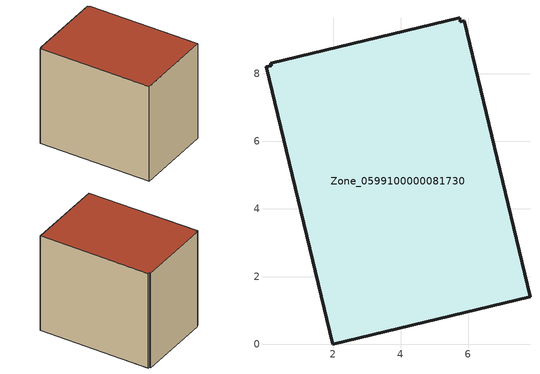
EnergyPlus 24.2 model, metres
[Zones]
Zone_0599100000081730
 floor ground (C_G): 0.02,8.21 0.17,8.24 0.15,8.31 5.75,9.66 5.77,9.54 5.88,9.57 7.83,1.4 1.99,0 z0
 wall outside (C_F): 5.75,9.66 0.15,8.31 0.17,8.24 0.02,8.21 1.99,0 7.83,1.4 5.88,9.57 5.77,9.54 5.75,9.66 z0:7.48
 roof outside (C_R): 5.77,9.54 5.75,9.66 0.15,8.31 0.17,8.24 0.02,8.21 1.99,0 7.83,1.4 5.88,9.57 z7.48
[BUILDING]
Pand.0599100000081730: North Axis=0; Terrain=City; Loads Convergence Tolerance Value=0.04; Temperature Convergence Tolerance Value=0.4; Solar Distribution=FullExterior; Maximum Number of Warmup Days=25; Minimum Number of Warmup Days=1
[Site:Location]
Rotterdam.The.Hague.AP_ZH_NLD Design_Conditions: Latitude=51.96; Longitude=4.45; Time Zone=1; Elevation=-4.5
[SITE:GROUNDTEMPERATURE:BUILDINGSURFACE]
18, 18, 18, 18, 18, 18, 18, 18, 18, 18, 18, 18
[MATERIAL] Thermal Absorptance=0.9; Solar Absorptance=0.7; Visible Absorptance=0.7
Name | Roughness | Thickness | Conductivity | Density | Specific Heat
G.TI.1965-1974 | MediumSmooth | 0.15 | 0.882353 | 540 | 1210
F.TI.1965-1974 | Rough | 0.3 | 0.697674 | 1920 | 840
R.TI.1965-1974 | MediumRough | 0.2 | 0.232558 | 1500 | 1000
[CONSTRUCTION]
C_G: G.TI.1965-1974
C_F: F.TI.1965-1974
C_R: R.TI.1965-1974
[ZONE]
Zone_0599100000081730: Type=1; Multiplier=1; Ceiling Height=Autocalculate; Volume=Autocalculate; Floor Area=autocalculate; Part of Total Floor Area=Yes
[ZONEINFILTRATION:DESIGNFLOWRATE]
Infil_Zone_0599100000081730: Zone or ZoneList or Space or SpaceList=Zone_0599100000081730; Schedule=AlwaysOn; Design Flow Rate Calculation Method=Flow/Area; Flow Rate per Floor Area=0.003; Constant Term Coefficient=1; Temperature Term Coefficient=0; Velocity Term Coefficient=0; Velocity Squared Term Coefficient=0
[HVACTEMPLATE:ZONE:IDEALLOADSAIRSYSTEM]
Zone_0599100000081730: Maximum Heating Supply Air Temperature=50; Minimum Cooling Supply Air Temperature=13; Maximum Heating Supply Air Humidity Ratio=0.0156; Minimum Cooling Supply Air Humidity Ratio=0.0077; Heating Limit=NoLimit; Cooling Limit=NoLimit; Dehumidification Control Type=ConstantSensibleHeatRatio; Cooling Sensible Heat Ratio=0.7; Dehumidification Setpoint=60; Humidification Control Type=None; Humidification Setpoint=30; Outdoor Air Method=None; Outdoor Air Flow Rate per Person=0.00944; Outdoor Air Flow Rate per Zone Floor Area=0; Outdoor Air Flow Rate per Zone=0; Demand Controlled Ventilation Type=None; Outdoor Air Economizer Type=NoEconomizer; Heat Recovery Type=None; Sensible Heat Recovery Effectiveness=0.7; Latent Heat Recovery Effectiveness=0.65
[ZONECONTROL:THERMOSTAT]
ThermostatControl_Zone_0599100000081730: Zone or ZoneList=Zone_0599100000081730; Control Type Schedule=DualSetpointControlType; Control 1=Thermostat_Zone_0599100000081730; Temperature Difference Between Cutout And Setpoint=0
[THERMOSTATSETPOINT:DUALSETPOINT]
Thermostat_Zone_0599100000081730: Heating Setpoint Temperature Schedule=HeatingSetpoint_Zone_0599100000081730; Cooling Setpoint Temperature Schedule=CoolingSetpoint_Zone_0599100000081730
[SCHEDULE:COMPACT]
HeatingSetpoint_Zone_0599100000081730: Through: 12/31, For: AllDays, Until: 24:00, 21
CoolingSetpoint_Zone_0599100000081730: Through: 12/31, For: AllDays, Until: 24:00, 24
DualSetpointControlType: Through: 12/31, For: AllDays, Until: 24:00, 4
AlwaysOn: Through: 12/31, For: AllDays, Until: 24:00, 1
